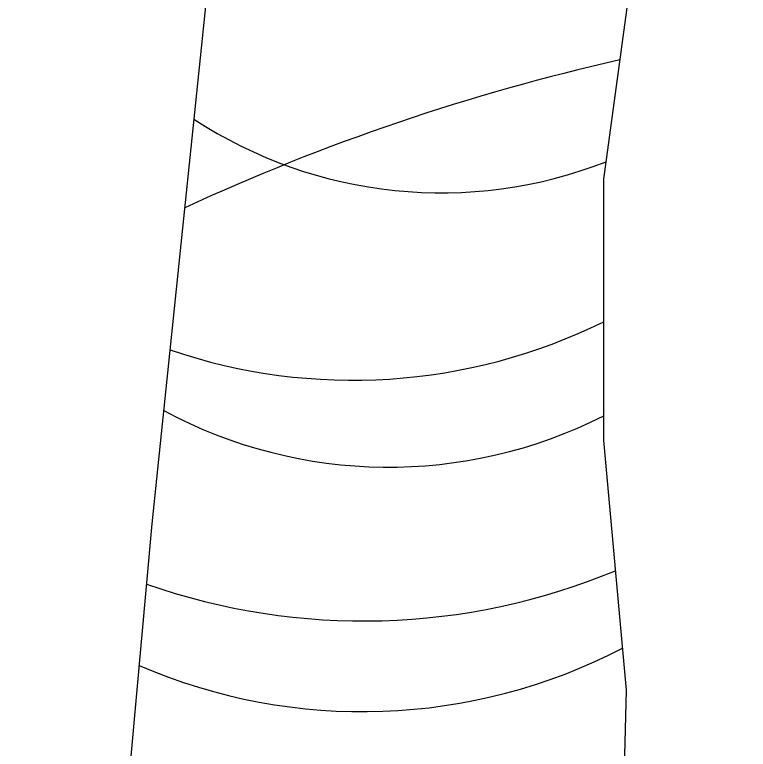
# Model space of a CAD drawing. Header units: millimetres. Extents: x 604785 to 1211550, y 1310998 to 2622648.
# Drawn here: x 605116.855 to 605117.727, y 1311076.8 to 1311077.672 of the extents above; entities that cross this region are included whole.
import ezdxf

# ---------------------------------------------------------------- set-up
doc = ezdxf.new("R2010")
doc.units = ezdxf.units.MM
doc.layers.add('elenarbi-Trees', color=42, linetype='Continuous')

# ---------------------------------------------------------------- blocks, each defined once
blk = doc.blocks.new('A$C7BB81706')
at = {"layer": 'elenarbi-Trees', "color": 3}
blk.add_lwpolyline([(306.924, 258.622), (306.924, 209.742), (302.427, 152.996), (300.74, 100.746), (296.238, 57.263), (293.989, 32.542), (291.178, 13.44), (288.93, 4.45), (288.965, 0.868), (324.795, 0), (321.104, 33.198), (321.496, 48.408), (320.285, 61.713), (320.285, 75.624), (323.009, 95.583), (323.614, 130.36), (325.122, 170.83), (327.028, 185.436), (327.665, 198.454), (327.983, 209.886), (327.346, 223.222)], dxfattribs=at)
at = {"layer": 'elenarbi-Trees', "color": 32}
for centre, radius, start, end in [((346.675, -31.181), 115.99, 102.71235, 114.82276), ((311.642, 98.931), 24.042, 236.7784, 291.39), ((306.935, 95.083), 30.166, 251.1687, 296.2674), ((308.835, 85.614), 25.325, 241.7876, 296.8797), ((307.5, 87.04), 34.941, 250.6924, 292.579), ((307.449, 77.288), 30.016, 246.6504, 297.461)]:
    blk.add_arc(centre, radius, start, end, dxfattribs=at)

msp = doc.modelspace()

# ---------------------------------------------------------------- block references
at = {"xscale": 0.02231228080109402, "yscale": 0.02231228080109402, "zscale": 0.02231228080109402}
msp.add_blockref('A$C7BB81706', (605110.40848, 1311075.78951), dxfattribs=at)

doc.saveas('drawing.dxf')
